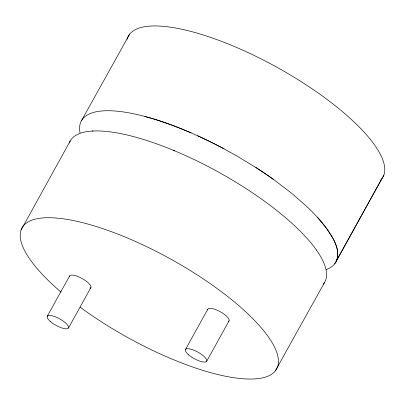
<?xml version="1.0" encoding="UTF-8"?>
<svg xmlns="http://www.w3.org/2000/svg" width="405" height="405" viewBox="0 0 405 405"><rect width="100%" height="100%" fill="white"/><g stroke="black" fill="none" stroke-linecap="round" stroke-linejoin="round"><path stroke-width="0.61" d="M326.253 269.563A146.078 44.899 29 0 0 333.016 265.609C339.658 259.777 338.296 249.617 334.915 242.433A145.091 44.596 29 0 0 332.687 237.892L326.389 228.136L317.753 217.652A145.658 44.768 29 0 0 306.934 206.641L291.858 193.428L273.638 179.531A146.524 45.036 29 0 0 255.854 167.498L236.971 156.021L223.985 148.817A146.605 45.061 29 0 0 197.665 135.807L191.114 132.896A144.377 44.378 29 0 0 178.661 127.732A146.002 44.874 29 0 0 144.818 116.438A144.605 44.444 29 0 0 134.541 113.967A146.018 44.879 29 0 0 111.912 110.823A144.393 44.378 29 0 0 100.551 111.102A146.119 44.909 29 0 0 91.054 113.233C87.176 114.696 83.491 117.121 81.405 120.796A146.225 44.945 29 0 0 79.628 130.182L80.013 132.941M334.626 263.898C337.168 260.744 338.033 256.588 337.684 252.614A145.861 44.834 29 0 0 336.575 246.944A144.053 44.277 29 0 0 334.915 242.433A144.874 44.53 29 0 0 332.687 237.892L328.759 231.478L323.762 224.714A145.729 44.788 29 0 0 320.882 221.216L317.753 217.652M21.131 229.924L70.227 140.955M335.902 262L381.621 179.116M47.238 316.315L69.614 275.942M68.516 327.949L90.892 287.575M185.424 349.571L207.805 309.197M206.707 361.204L229.083 320.831M336.849 259.914L383.869 175.076M275.319 370.889L324.521 282.528M81.405 120.796L129.681 34.111M92.31 131.038L93.104 130.997M173.421 150.321L174.752 150.878M207.709 310.048A12.125 3.726 29 0 1 220.426 311.85A12.125 3.726 29 0 1 228.202 321.545M69.518 276.792A12.125 3.726 29 0 1 82.24 278.594A12.125 3.726 29 0 1 90.011 288.289M127.084 39.27A145.527 44.727 29 0 1 277.425 67.544A145.527 44.727 29 0 1 380.847 180.007M61.064 292.106A145.527 44.727 29 0 1 104.272 229.154A145.527 44.727 29 0 1 277.759 366.282A145.527 44.727 29 0 1 80.139 307.182M144.818 116.438A146.033 44.884 29 0 1 178.661 127.732A144.474 44.403 29 0 1 191.114 132.896M197.665 135.807A146.478 45.021 29 0 1 223.985 148.817M255.854 167.498A146.666 45.077 29 0 1 273.638 179.531M316.421 250.006A145.689 44.778 29 0 0 291.696 223.079A145.375 44.682 29 0 0 273.481 207.917A145.527 44.727 29 0 0 69.285 143.006M316.391 249.976A145.375 44.682 29 0 1 324.289 264.04A145.527 44.727 29 0 1 323.433 284.087M188.776 354.917A12.125 3.726 29 0 0 206.565 361.427A12.125 3.726 29 0 0 192.861 349.814A12.125 3.726 29 0 0 188.776 354.917M50.584 321.661A12.125 3.726 29 0 0 68.374 328.171A12.125 3.726 29 0 0 54.67 316.558A12.125 3.726 29 0 0 50.584 321.661"/></g></svg>
